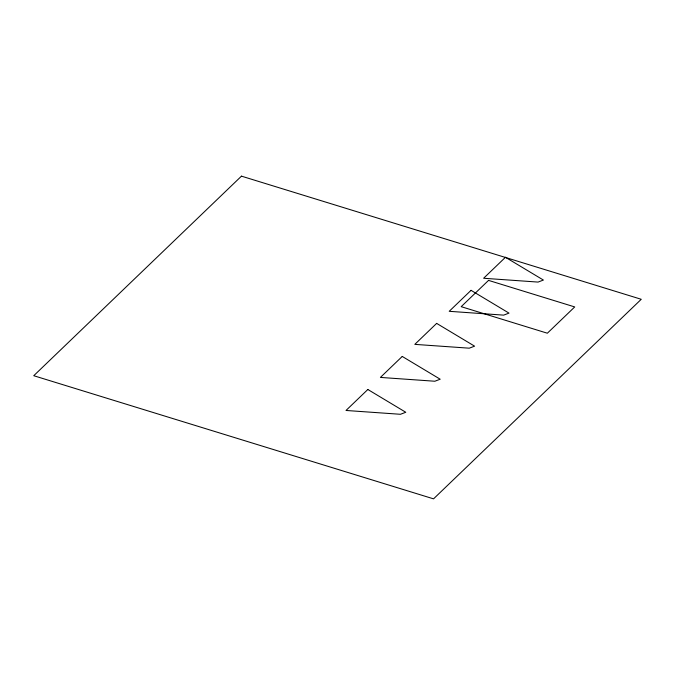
<?xml version="1.0" encoding="UTF-8"?>
<svg xmlns="http://www.w3.org/2000/svg" width="675" height="675" viewBox="0 0 675 675"><rect width="100%" height="100%" fill="white"/><g stroke="black" fill="none" stroke-linecap="round" stroke-linejoin="round"><path stroke-width="1.01" d="M241.464 176.15L33.75 375.713L433.536 498.85L641.25 299.287L241.464 176.15M367.841 389.492L346.005 410.468L400.444 414.29L405.785 412.273L367.841 389.492M402.241 356.442L380.405 377.418L434.843 381.24L440.193 379.215L402.241 356.442M436.649 323.384L414.813 344.368L469.252 348.182L474.593 346.165L436.649 323.384M471.049 290.334L449.212 311.31L503.651 315.132L509.001 313.116L471.049 290.334M505.457 257.285L483.621 278.26L538.059 282.082L543.4 280.058L505.457 257.285M488.548 280.387L461.185 306.669L547.358 333.214L574.72 306.931L488.548 280.387"/></g></svg>
